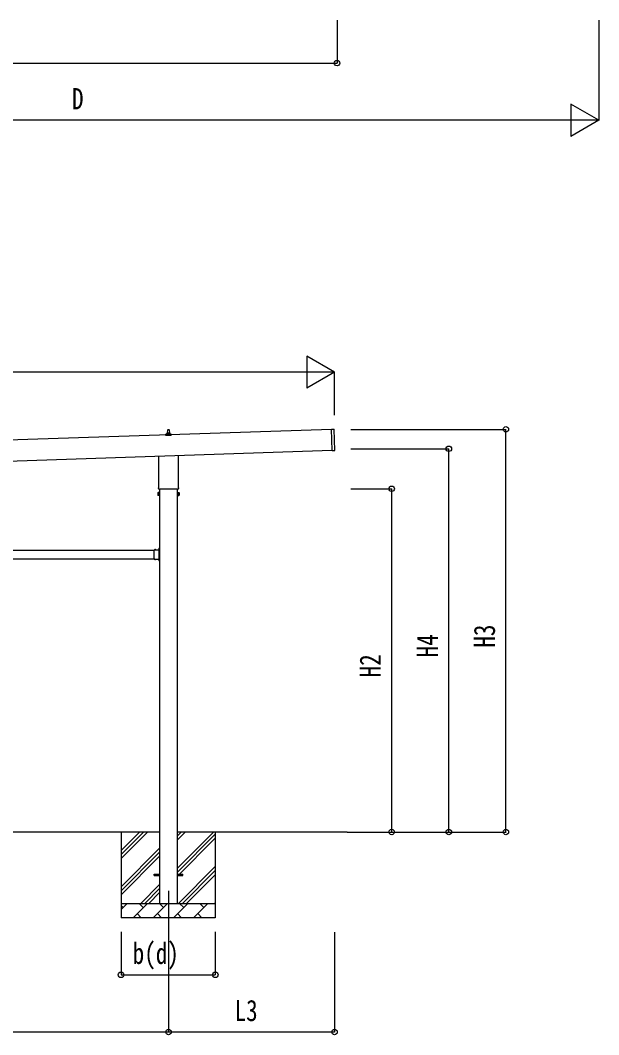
# Model space of a CAD drawing. Units: millimetres, scale not verified. Extents: x -18922 to 18922, y -13365 to 13365.
# Drawn here: x -2505 to 1547, y -2492 to 4611 of the extents above; entities that cross this region are included whole.
import ezdxf
from ezdxf.enums import TextEntityAlignment as Align

# ---------------------------------------------------------------- set-up
doc = ezdxf.new("R2010")
doc.units = ezdxf.units.MM
doc.header["$LTSCALE"] = 50
for name, color, linetype in [('0-4_YKK_12', 2, 'Continuous'), ('0-5_YKK_13', 4, 'Continuous'), ('0-6_YKK_A1', 4, 'Continuous'), ('0-7_YKK_D', 6, 'Continuous')]:
    doc.layers.add(name, color=color, linetype=linetype)
doc.styles.add('ＭＳ ゴシック', font='')
doc.styles.get('ＭＳ ゴシック').set_extended_font_data('MS Gothic')

msp = doc.modelspace()

# ---------------------------------------------------------------- linework, layer by layer
at = {"layer": '0-4_YKK_12'}
msp.add_line((-1466.41, -1484.05), (-1466.41, -1884.05), dxfattribs=at)
at = {"layer": '0-5_YKK_13'}
for p, q in [((-1484.66, 1704.71), (-1484.66, 1712.42)), ((-1448.16, 1704.71), (-1484.66, 1704.71)), ((-1484.28, 1713.21), (-1448.54, 1713.21)), ((-1483.9, 1713.39), (-1477.18, 1715.02)), ((-1476.79, 1715.21), (-1456.03, 1715.21)), ((-1476.41, 1716), (-1476.41, 1720.21)), ((-1475.41, 1720.21), (-1457.41, 1720.21)), ((-1472.41, 1720.21), (-1471.68, 1743.73)), ((-1470.68, 1744.71), (-1462.14, 1744.71)), ((-1461.14, 1743.73), (-1460.41, 1720.21)), ((-1456.41, 1716), (-1456.41, 1720.21)), ((-1448.93, 1713.39), (-1455.65, 1715.02)), ((-1448.16, 1704.71), (-1448.16, 1712.42)), ((-325.64, 1747.65), (-306.65, 1748.28)), ((-320.64, 1597.73), (-325.64, 1747.65)), ((-300.69, 1599.39), (-305.62, 1747.31)), ((-1398.11, 1564.85), (-1398.11, 1340.72)), ((-320.64, 1597.73), (-301.66, 1598.36)), ((-1534.71, 1340.72), (-1534.71, 1560.29)), ((-1540.41, 1302.45), (-1539.65, 1303.76)), ((-1540.41, 1302.45), (-1540.41, 1285.45)), ((-1540.41, 1285.45), (-1539.65, 1284.13)), ((-1533.41, 1298.86), (-1539.65, 1298.86)), ((-1533.41, 1289.04), (-1539.65, 1289.04)), ((-1533.41, 1284.13), (-1539.65, 1284.13)), ((-1536.41, 1331.95), (-1536.41, 1337.45)), ((-1398.47, 1328.45), (-1534.35, 1328.45)), ((-1530.91, 1284.75), (-1533.41, 1284.75)), ((-1401.91, 1284.75), (-1399.41, 1284.75)), ((-1399.41, 1298.86), (-1393.17, 1298.86)), ((-1399.41, 1289.04), (-1393.17, 1289.04)), ((-1399.41, 1284.13), (-1393.17, 1284.13)), ((-1396.41, 1337.45), (-1396.41, 1331.95)), ((-1392.41, 1302.45), (-1393.17, 1303.76)), ((-1392.41, 1285.45), (-1393.17, 1284.13)), ((-1392.41, 1302.45), (-1392.41, 1285.45)), ((-1566.91, 892.33), (-1566.91, 902.71)), ((-1566.91, 902.71), (-1530.51, 902.71)), ((-1566.91, 850.33), (-1566.91, 890.9)), ((-1563.65, 903.58), (-1563.65, 903.41)), ((-1562.95, 902.71), (-1554.88, 902.71)), ((-1560.04, 902.71), (-1561.36, 905.37)), ((-1557.79, 902.71), (-1556.46, 905.37)), ((-1554.18, 903.58), (-1554.18, 903.41)), ((-1534.61, 910.61), (-1528.91, 910.61)), ((-1530.91, 901.11), (-1533.91, 901.11)), ((-1530.51, 911.74), (-1533.17, 913.06)), ((-1530.51, 909.49), (-1533.17, 908.16)), ((-1531.37, 915.35), (-1531.21, 915.35)), ((-1531.37, 905.88), (-1531.21, 905.88)), ((-1530.91, 892.33), (-1530.91, 899.11)), ((-1530.91, 850.33), (-1530.91, 890.9)), ((-1530.51, 918.11), (-1528.91, 918.11)), ((-1530.51, 901.15), (-1530.51, 918.11)), ((-1530.51, 914.65), (-1530.51, 906.58)), ((-1528.91, 913.61), (-1530.51, 913.61)), ((-1530.51, 912.61), (-1528.91, 912.61)), ((-1530.51, 908.61), (-1528.91, 908.61)), ((-1528.91, 907.61), (-1530.51, 907.61)), ((-1566.91, 838.51), (-1566.91, 848.9)), ((-1566.91, 838.51), (-1530.51, 838.51)), ((-1563.65, 837.65), (-1563.65, 837.81)), ((-1562.95, 838.51), (-1554.88, 838.51)), ((-1560.04, 838.51), (-1561.36, 835.86)), ((-1557.79, 838.51), (-1556.46, 835.86)), ((-1554.18, 837.65), (-1554.18, 837.81)), ((-1533.91, 840.11), (-1530.91, 840.11)), ((-1530.51, 831.74), (-1533.17, 833.06)), ((-1530.51, 829.49), (-1533.17, 828.16)), ((-1531.37, 835.35), (-1531.21, 835.35)), ((-1531.37, 825.88), (-1531.21, 825.88)), ((-1530.91, 842.11), (-1530.91, 848.9)), ((-1530.51, 823.11), (-1530.51, 840.07)), ((-1530.51, 834.65), (-1530.51, 826.58)), ((-1530.51, 832.61), (-1528.91, 832.61)), ((-1530.51, 828.61), (-1528.91, 828.61)), ((-1530.51, 823.11), (-1528.91, 823.11)), ((-1566.41, -1367.89), (-1528.91, -1367.89)), ((-1566.41, -1376.89), (-1566.41, -1367.89)), ((-1566.41, -1376.89), (-1528.91, -1376.89)), ((-1403.91, -1367.89), (-1366.41, -1367.89)), ((-1403.91, -1376.89), (-1366.41, -1376.89)), ((-1366.41, -1376.89), (-1366.41, -1367.89))]:
    msp.add_line(p, q, dxfattribs=at)
for points in [[(-1533.41, 1284.13), (-1533.41, 1303.76), (-1539.65, 1303.76)], [(-1533.41, 1284.75), (-1533.41, 1303.15), (-1530.91, 1303.15)], [(-1399.41, 1284.75), (-1399.41, 1303.15), (-1401.91, 1303.15)], [(-1399.41, 1284.13), (-1399.41, 1303.76), (-1393.17, 1303.76)], [(-1530.91, 899.11), (-1533.91, 899.11), (-1533.91, 902.71)], [(-1528.91, 903.11), (-1528.91, 909.11), (-1528.91, 912.11), (-1528.91, 918.11)], [(-1530.91, 842.11), (-1533.91, 842.11), (-1533.91, 838.51)], [(-1528.91, 823.11), (-1528.91, 829.11), (-1528.91, 832.11), (-1528.91, 838.11)]]:
    msp.add_lwpolyline(points, dxfattribs=at)
for points in [[(-1530.91, 1283.45), (-1530.91, 1304.45), (-1528.91, 1304.45), (-1528.91, 1283.45)], [(-1401.91, 1283.45), (-1401.91, 1304.45), (-1403.91, 1304.45), (-1403.91, 1283.45)]]:
    msp.add_lwpolyline(points, close=True, dxfattribs=at)
for centre, radius, start, end in [((-1483.66, 1712.42), 1, 103.62699, 180), ((-1477.41, 1716), 1, 283.62699, 0), ((-1472.33, 1719.58), 4.13, 90, 171.17633), ((-1475.41, 1719.21), 1, 90, 180), ((-1470.68, 1743.71), 1, 90, 178.60509), ((-1463.08, 1720.21), 4.83, 133.60282, 180), ((-1469.74, 1720.21), 4.83, 0, 46.39718), ((-1462.14, 1743.71), 1, 1.39491, 90), ((-1460.5, 1719.58), 4.13, 8.82367, 90), ((-1457.41, 1719.21), 1, 0, 90), ((-1455.41, 1716), 1, 180, 256.37301), ((-1449.16, 1712.42), 1, 0, 76.37301), ((-306.62, 1747.28), 1, 1.90915, 91.90915), ((-301.69, 1599.36), 1, 271.90915, 1.90915), ((-1536.07, 1301.31), 4.34, 145.61575, 214.38425), ((-1524.17, 1293.95), 16.24, 162.41205, 197.58795), ((-1536.07, 1286.59), 4.34, 145.61575, 214.38425), ((-1532.41, 1337.45), 4, 125.09963, 180), ((-1532.41, 1331.95), 4, 180, 194.47751), ((-1532.41, 1331.95), 4, 194.47751, 241.04498), ((-1400.41, 1331.95), 4, 298.95502, 345.52249), ((-1400.41, 1337.45), 4, 0, 54.90037), ((-1400.41, 1331.95), 4, 345.52249, 0), ((-1396.76, 1301.31), 4.34, 325.61575, 34.38425), ((-1408.65, 1293.95), 16.24, 342.41205, 17.58795), ((-1396.76, 1286.59), 4.34, 325.61575, 34.38425), ((-1567.61, 891.61), 1, 314.427, 45.573), ((-1562.95, 903.41), 0.7, 180, 270), ((-1562.78, 903.58), 0.862, 129.12355, 180), ((-1558.91, 898.81), 7, 90, 129.12355), ((-1558.91, 898.81), 7, 50.87645, 90), ((-1554.88, 903.41), 0.7, 270, 0), ((-1555.04, 903.58), 0.862, 0, 50.87645), ((-1526.61, 910.61), 7, 140.87645, 180), ((-1526.61, 910.61), 7, 180, 219.12355), ((-1531.37, 914.49), 0.862, 90, 140.87645), ((-1531.37, 906.74), 0.862, 219.12355, 270), ((-1531.21, 914.65), 0.7, 0, 90), ((-1531.21, 906.58), 0.7, 270, 0), ((-1530.21, 891.61), 1, 134.427, 225.573), ((-1530.91, 903.11), 2, 270, 0), ((-1567.61, 849.61), 1, 314.427, 45.573), ((-1562.95, 837.81), 0.7, 90, 180), ((-1562.78, 837.65), 0.862, 180, 230.87645), ((-1558.91, 842.41), 7, 230.87645, 270), ((-1558.91, 842.41), 7, 270, 309.12355), ((-1554.88, 837.81), 0.7, 0, 90), ((-1555.04, 837.65), 0.862, 309.12355, 0), ((-1526.61, 830.61), 7, 140.87645, 180), ((-1526.61, 830.61), 7, 180, 219.12355), ((-1531.37, 834.49), 0.862, 90, 140.87645), ((-1531.37, 826.74), 0.862, 219.12355, 270), ((-1530.21, 849.61), 1, 134.427, 225.573), ((-1531.21, 834.65), 0.7, 0, 90), ((-1531.21, 826.58), 0.7, 270, 0), ((-1530.91, 838.11), 2, 0, 90)]:
    msp.add_arc(centre, radius, start, end, dxfattribs=at)
at = {"layer": '0-6_YKK_A1'}
for p, q in [((-325.57, 1745.65), (-5717.64, 1565.94)), ((-5712.81, 1421.02), (-320.74, 1600.76)), ((-1528.91, 1328.45), (-1528.91, -1572.39)), ((-1403.91, -1572.39), (-1403.91, 1328.45)), ((-4465.91, 900.61), (-1566.91, 900.61)), ((-4465.91, 840.61), (-1566.91, 840.61)), ((-1533.91, 840.61), (-1529.41, 840.61)), ((-1528.91, -1072.39), (-4503.91, -1072.39)), ((-1798.91, -1072.39), (-1798.91, -1672.39)), ((-1798.91, -1257.44), (-1613.86, -1072.39)), ((-1798.91, -1229.15), (-1642.14, -1072.39)), ((-1798.91, -1200.87), (-1670.43, -1072.39)), ((-215.53, -1072.39), (-1403.91, -1072.39)), ((-1403.91, -1324.98), (-1151.31, -1072.39)), ((-1403.91, -1126.99), (-1349.3, -1072.39)), ((-1403.91, -1098.71), (-1377.59, -1072.39)), ((-1403.91, -1353.27), (-1138.91, -1088.27)), ((-1403.91, -1381.55), (-1138.91, -1116.55)), ((-1138.91, -1072.39), (-1138.91, -1672.39)), ((-1798.91, -1455.43), (-1528.91, -1185.43)), ((-1798.91, -1483.71), (-1528.91, -1213.71)), ((-1798.91, -1511.99), (-1528.91, -1241.99)), ((-1396.75, -1572.39), (-1138.91, -1314.54)), ((-1368.47, -1572.39), (-1138.91, -1342.83)), ((-1340.19, -1572.39), (-1138.91, -1371.11)), ((-1661.31, -1572.39), (-1528.91, -1439.98)), ((-1633.03, -1572.39), (-1528.91, -1468.27)), ((-1604.74, -1572.39), (-1528.91, -1496.55)), ((-1798.91, -1572.39), (-1138.91, -1572.39)), ((-1798.91, -1615.28), (-1756.02, -1572.39)), ((-1784.57, -1600.94), (-1798.91, -1586.6)), ((-1714.6, -1672.39), (-1614.6, -1572.39)), ((-1643.15, -1600.94), (-1671.7, -1572.39)), ((-1573.17, -1672.39), (-1473.17, -1572.39)), ((-1501.73, -1600.94), (-1530.28, -1572.39)), ((-1431.75, -1672.39), (-1331.75, -1572.39)), ((-1360.31, -1600.94), (-1388.86, -1572.39)), ((-1290.33, -1672.39), (-1190.33, -1572.39)), ((-1218.89, -1600.94), (-1247.44, -1572.39)), ((-1142.2, -1572.39), (-1138.91, -1569.1)), ((-1138.91, -1672.39), (-1798.91, -1672.39)), ((-1686.04, -1643.83), (-1657.49, -1672.39)), ((-1544.62, -1643.83), (-1516.07, -1672.39)), ((-1403.2, -1643.83), (-1374.65, -1672.39)), ((-1261.78, -1643.83), (-1233.23, -1672.39))]:
    msp.add_line(p, q, dxfattribs=at)
msp.add_lwpolyline([(-1533.91, 900.61), (-1529.41, 900.61), (-1529.41, 840.61)], dxfattribs=at)
at = {"layer": '0-7_YKK_D'}
for p, q in [((-286.41, 4610.73), (-286.41, 4309.73)), ((1546.59, 4610.73), (1546.59, 3909.73)), ((-5622.91, 4310.73), (-286.41, 4310.73)), ((1546.59, 3910.73), (1351.73, 4023.23)), ((1351.73, 4023.23), (1351.73, 3798.23)), ((1321.59, 3910.73), (-5498.41, 3910.73)), ((1546.59, 3910.73), (1156.88, 3910.73)), ((1546.59, 3910.73), (1351.73, 3798.23)), ((-303.26, 2146.73), (-498.12, 2259.23)), ((-498.12, 2259.23), (-498.12, 2034.23)), ((-528.26, 2146.73), (-5510.11, 2146.73)), ((-303.26, 2146.73), (-692.98, 2146.73)), ((-303.26, 2146.73), (-498.12, 2034.23)), ((-303.26, 1846.44), (-303.26, 2147.73)), ((-189.38, 1746.73), (897.74, 1746.73)), ((896.74, -1072.39), (896.74, 1746.73)), ((-189.38, 1610.95), (497.74, 1610.95)), ((496.74, -1072.39), (496.74, 1610.95)), ((-189.38, 1330.95), (97.74, 1330.95)), ((96.74, -1072.39), (96.74, 1330.95)), ((-214.53, -1072.39), (497.74, -1072.39)), ((-189.38, -1072.39), (97.74, -1072.39)), ((-189.38, -1072.39), (897.74, -1072.39)), ((-1798.91, -1772.39), (-1798.91, -2073.39)), ((-1466.41, -1772.39), (-1466.41, -2473.39)), ((-1466.41, -1772.39), (-1466.41, -2473.39)), ((-1138.91, -1772.39), (-1138.91, -2073.39)), ((-303.26, -1773.39), (-303.26, -2473.39)), ((-1798.91, -2072.39), (-1138.91, -2072.39)), ((-4566.41, -2472.39), (-1466.41, -2472.39)), ((-1466.41, -2472.39), (-303.26, -2472.39))]:
    msp.add_line(p, q, dxfattribs=at)
for centre in [(-286.41, 4310.73), (896.74, 1746.73), (496.74, 1610.95), (96.74, 1330.95), (96.74, -1072.39), (496.74, -1072.39), (896.74, -1072.39), (-1798.91, -2072.39), (-1138.91, -2072.39), (-1466.41, -2472.39), (-1466.41, -2472.39), (-303.26, -2472.39)]:
    msp.add_circle(centre, 19.12, dxfattribs=at)

# ---------------------------------------------------------------- texts
at = {"layer": '0-7_YKK_D', "style": 'ＭＳ ゴシック', "width": 0.8}
for s, p in [('D', (-2142.41, 3942.73)), ('b(d)', (-1717.31, -2040.39)), ('L3', (-1003.64, -2440.39))]:
    msp.add_text(s, height=148.5, dxfattribs=at).set_placement(p, align=Align.BOTTOM_LEFT)
for s, p in [('H3', (864.74, 218.37)), ('H4', (464.74, 150.48)), ('H2', (64.74, 10.48))]:
    msp.add_text(s, height=148.5, rotation=90, dxfattribs=at).set_placement(p, align=Align.BOTTOM_LEFT)

doc.saveas('drawing.dxf')
